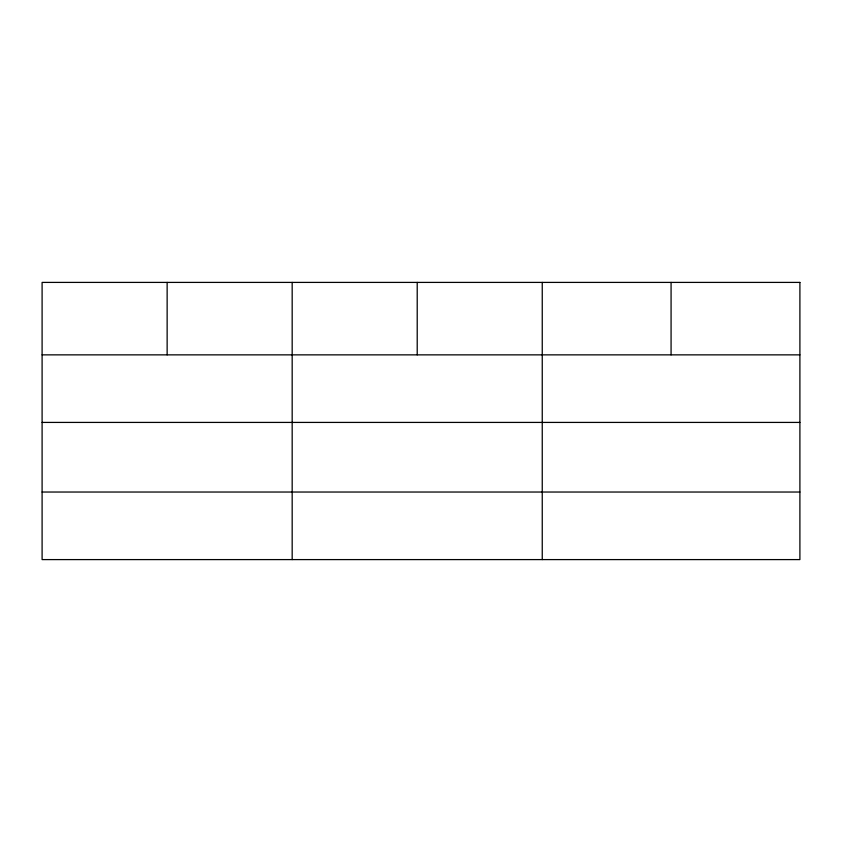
<?xml version="1.0" encoding="UTF-8"?>
<svg xmlns="http://www.w3.org/2000/svg" width="842" height="842" viewBox="0 0 842 842"><rect width="100%" height="100%" fill="white"/><g stroke="black" fill="none" stroke-linecap="round" stroke-linejoin="round"><path stroke-width="1.26" d="M42.1 354.861L799.9 354.861M42.1 422.421L799.9 422.421M42.1 492.033L799.9 492.033M671.074 282.407L671.074 354.861M542.248 282.407L542.248 559.593M417.211 282.407L417.211 354.861M292.174 282.407L292.174 559.593M167.137 282.407L167.137 354.861M799.9 282.407L42.1 282.407L42.1 559.593L799.9 559.593L799.9 282.407"/></g></svg>
